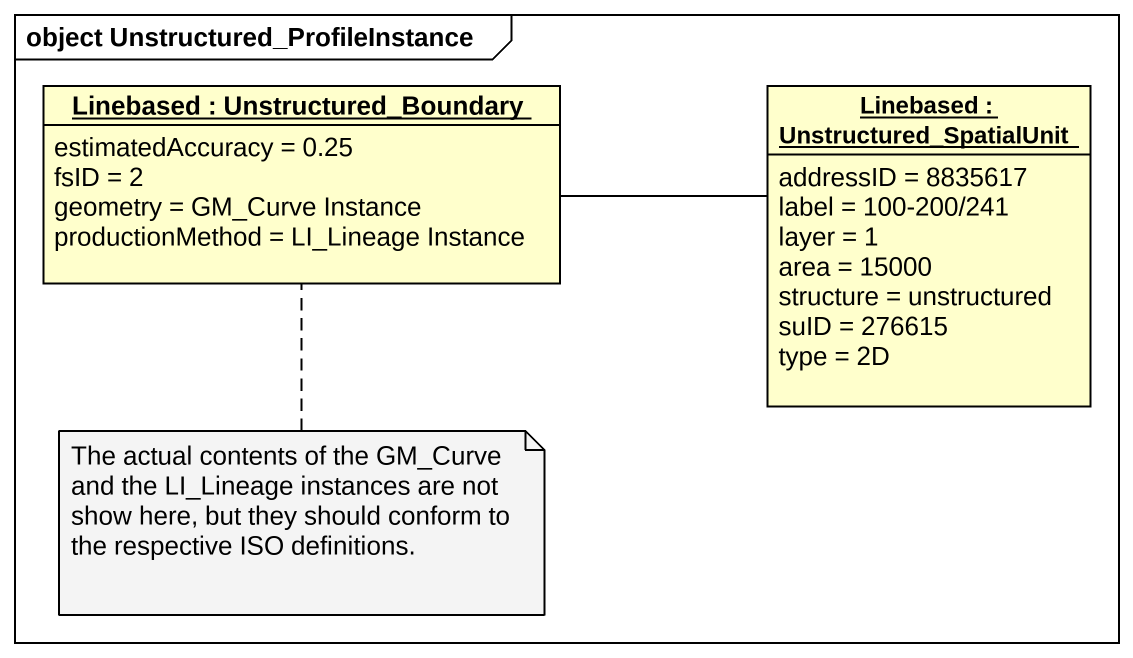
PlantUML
@startuml
mainframe object Unstructured_ProfileInstance
hide circle
hide empty members
object "Linebased : Unstructured_Boundary" as Linebased {
  estimatedAccuracy = 0.25
  fsID = 2
  geometry = GM_Curve Instance
  productionMethod = LI_Lineage Instance
}
object "Linebased : Unstructured_SpatialUnit" as Linebased_2 {
  addressID = 8835617
  label = 100-200/241
  layer = 1
  area = 15000
  structure = unstructured
  suID = 276615
  type = 2D
}
Linebased_2 -left- Linebased
note bottom of Linebased : The actual contents of the GM_Curve and the LI_Lineage instances are not show here, but they should conform to the respective ISO definitions.
@enduml
